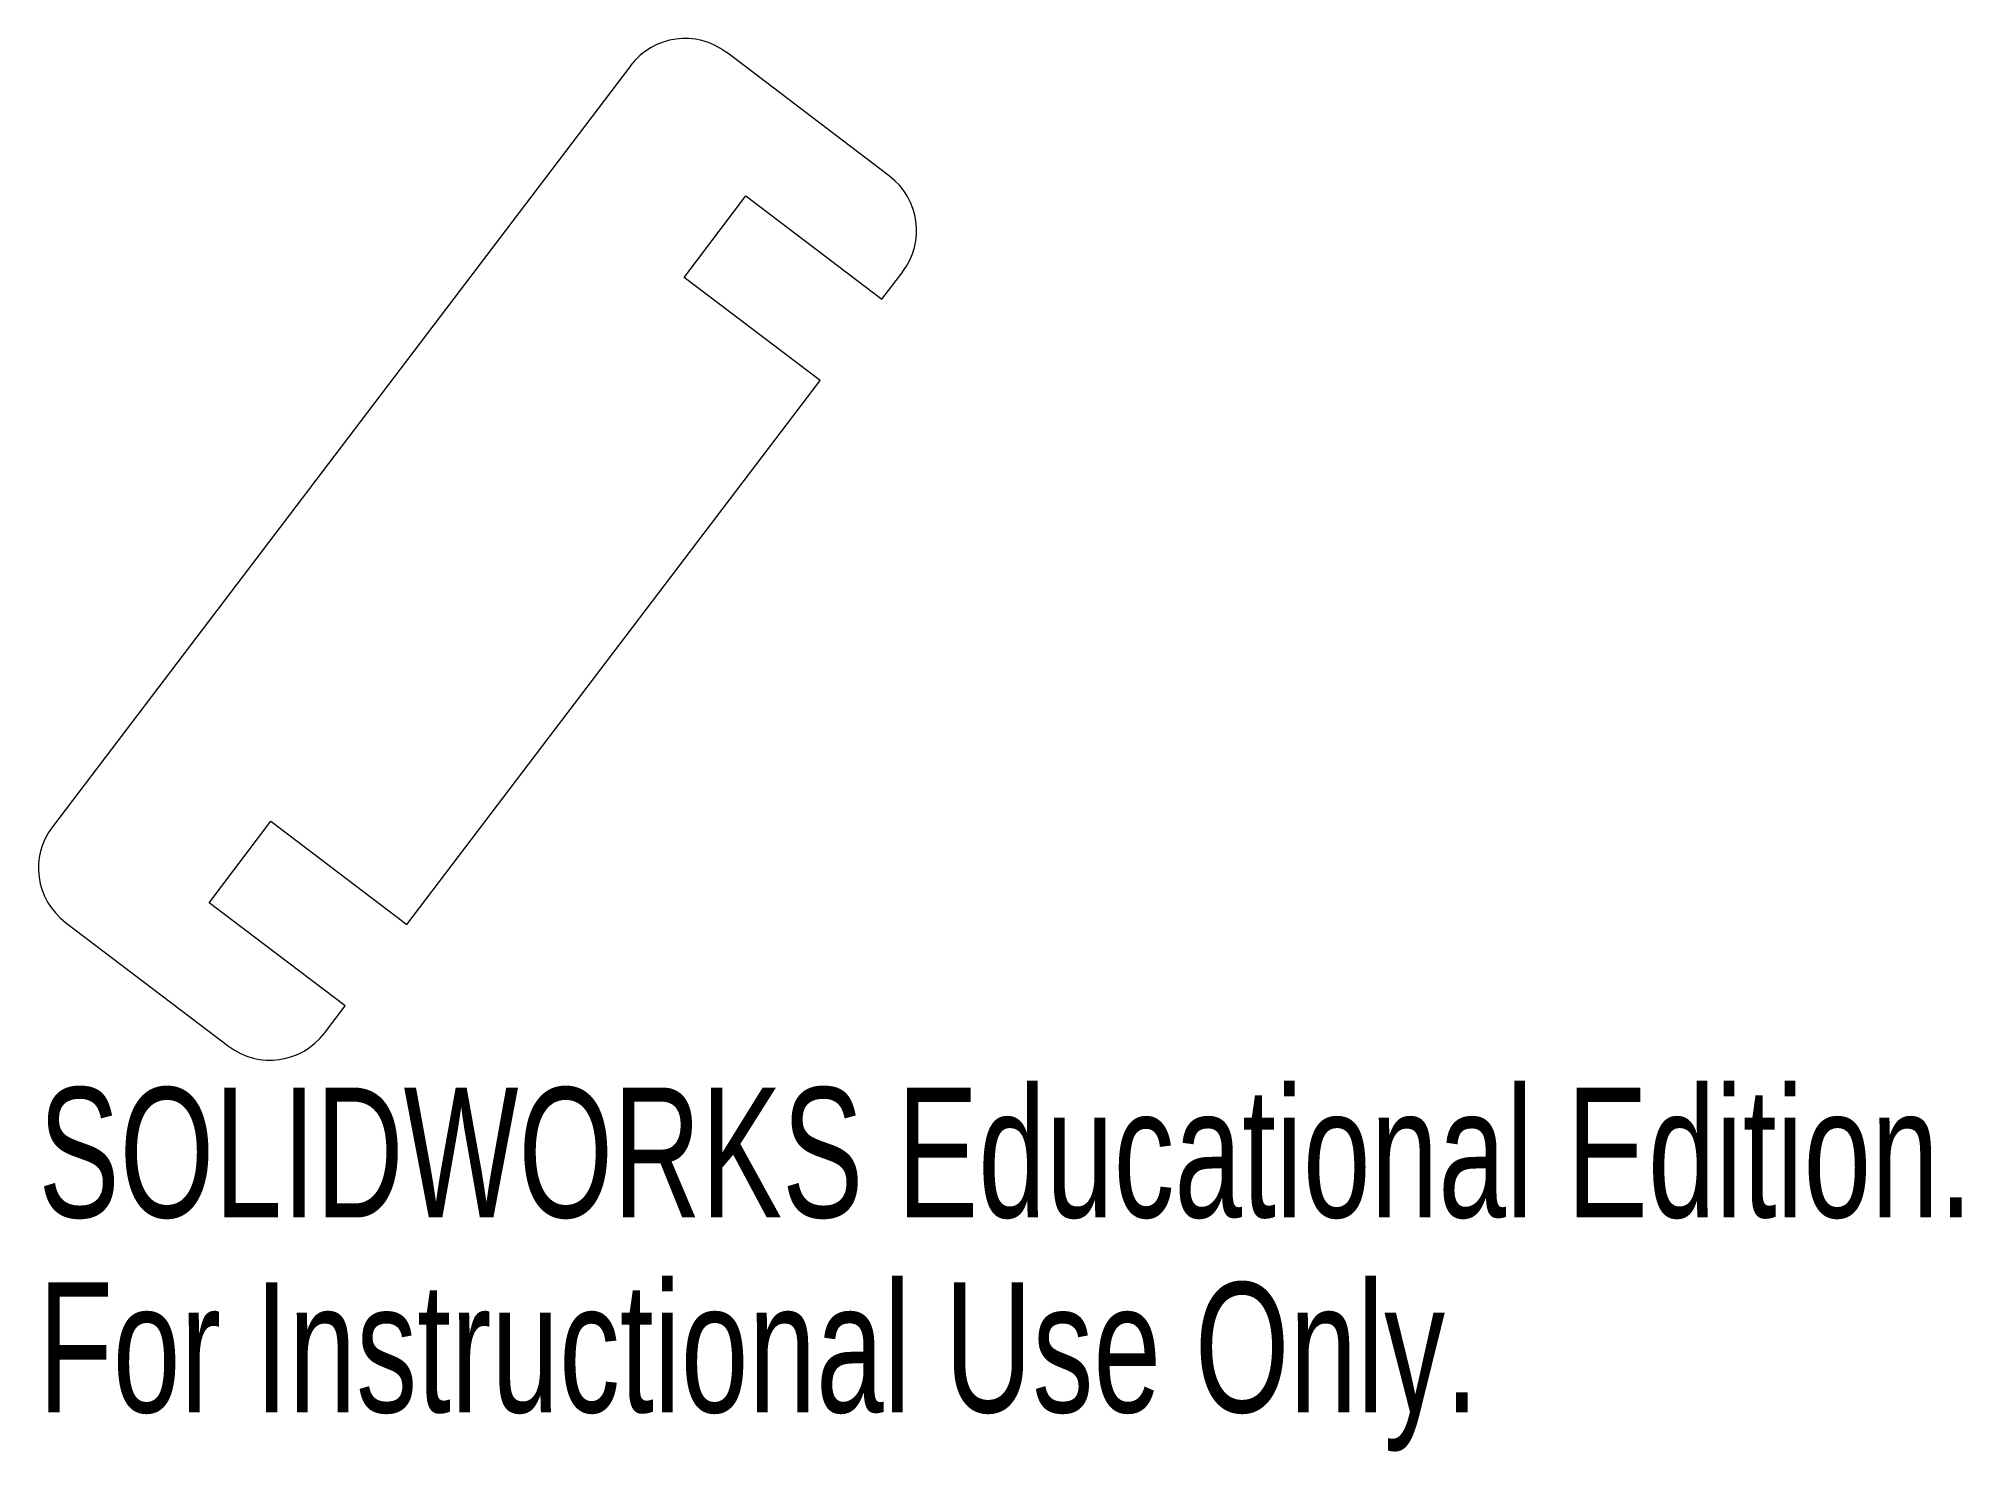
# Model space of a CAD drawing. Header units: inches. Extents: x -1.53 to 1.28, y -0.02 to 2.05.
import ezdxf

# ---------------------------------------------------------------- set-up
doc = ezdxf.new("R2010")
doc.units = ezdxf.units.IN
doc.header["$MEASUREMENT"] = 0
doc.styles.add('SLDTEXTSTYLE0', font='TXT', dxfattribs={"width": 0.7})

msp = doc.modelspace()

# ---------------------------------------------------------------- linework, layer by layer
at = {"color": 7, "linetype": 'Continuous', "lineweight": 15}
for p, q in [((-0.2868, 1.85), (-0.5257, 2.0315)), ((-0.6658, 2.0123), (-1.5125, 0.8973)), ((-0.5877, 1.7018), (-0.497, 1.8213)), ((-0.497, 1.8213), (-0.2979, 1.6701)), ((-0.3886, 1.5506), (-0.5877, 1.7018)), ((-0.2979, 1.6701), (-0.2676, 1.7099)), ((-0.9933, 0.7542), (-0.3886, 1.5506)), ((-1.2831, 0.7859), (-1.1924, 0.9054)), ((-1.1924, 0.9054), (-0.9933, 0.7542)), ((-1.084, 0.6347), (-1.2831, 0.7859)), ((-1.4933, 0.7572), (-1.2544, 0.5758)), ((-1.1142, 0.5949), (-1.084, 0.6347))]:
    msp.add_line(p, q, dxfattribs=at)
for centre, start, end in [((-0.5862, 1.9518), 52.7906, 142.7906), ((-0.3473, 1.7704), 322.7906, 52.7906), ((-1.4328, 0.8368), 142.7906, 232.7906), ((-1.1939, 0.6554), 232.7906, 322.7906)]:
    msp.add_arc(centre, 0.1, start, end, dxfattribs=at)

# ---------------------------------------------------------------- texts
at = {"color": 7, "linetype": 'Continuous', "char_height": 0.1903, "attachment_point": 1, "style": 'SLDTEXTSTYLE0'}
for s, insert in [('SOLIDWORKS Educational Edition.', (-1.5328, 0.5153)), ('For Instructional Use Only.', (-1.5328, 0.2298))]:
    msp.add_mtext(s, dxfattribs=dict(at, insert=insert))

doc.saveas('drawing.dxf')
